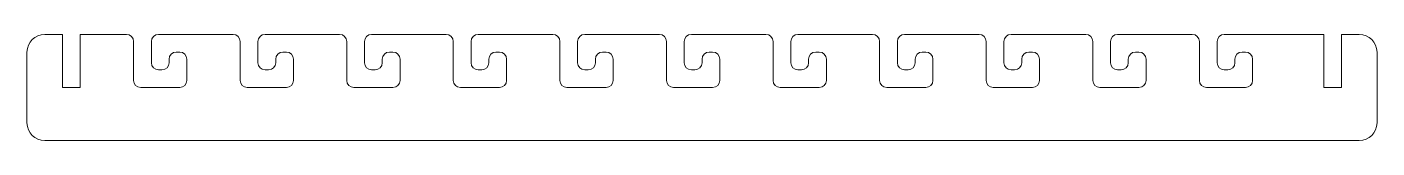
# Model space of a CAD drawing. Header units: millimetres. Extents: x 0 to 380, y -30 to 0.
import ezdxf

# ---------------------------------------------------------------- set-up
doc = ezdxf.new("R2010")
doc.units = ezdxf.units.MM

msp = doc.modelspace()

# ---------------------------------------------------------------- linework, layer by layer
at = {"color": 7, "linetype": 'Continuous', "lineweight": 15}
for p, q in [((5, 0), (10, 0)), ((10, 0), (10, -15)), ((15, -15), (15, 0)), ((15, 0), (28, 0)), ((37, 0), (58, 0)), ((67, 0), (88, 0)), ((97, 0), (118, 0)), ((127, 0), (148, 0)), ((157, 0), (178, 0)), ((187, 0), (208, 0)), ((217, 0), (238, 0)), ((247, 0), (268, 0)), ((277, 0), (298, 0)), ((307, 0), (328, 0)), ((337, 0), (365, 0)), ((365, 0), (365, -15)), ((370, -15), (370, 0)), ((370, 0), (375, 0)), ((30, -2), (30, -13)), ((35, -8), (35, -2)), ((60, -2), (60, -13)), ((65, -8), (65, -2)), ((90, -2), (90, -13)), ((95, -8), (95, -2)), ((120, -2), (120, -13)), ((125, -8), (125, -2)), ((150, -2), (150, -13)), ((155, -8), (155, -2)), ((180, -2), (180, -13)), ((185, -8), (185, -2)), ((210, -2), (210, -13)), ((215, -8), (215, -2)), ((240, -2), (240, -13)), ((245, -8), (245, -2)), ((270, -2), (270, -13)), ((275, -8), (275, -2)), ((300, -2), (300, -13)), ((305, -8), (305, -2)), ((330, -2), (330, -13)), ((335, -8), (335, -2)), ((0, -25), (0, -5)), ((40, -7), (40, -8)), ((43, -5), (42, -5)), ((45, -13), (45, -7)), ((70, -7), (70, -8)), ((73, -5), (72, -5)), ((75, -13), (75, -7)), ((100, -7), (100, -8)), ((103, -5), (102, -5)), ((105, -13), (105, -7)), ((130, -7), (130, -8)), ((133, -5), (132, -5)), ((135, -13), (135, -7)), ((160, -7), (160, -8)), ((163, -5), (162, -5)), ((165, -13), (165, -7)), ((190, -7), (190, -8)), ((193, -5), (192, -5)), ((195, -13), (195, -7)), ((220, -7), (220, -8)), ((223, -5), (222, -5)), ((225, -13), (225, -7)), ((250, -7), (250, -8)), ((253, -5), (252, -5)), ((255, -13), (255, -7)), ((280, -7), (280, -8)), ((283, -5), (282, -5)), ((285, -13), (285, -7)), ((310, -7), (310, -8)), ((313, -5), (312, -5)), ((315, -13), (315, -7)), ((340, -7), (340, -8)), ((343, -5), (342, -5)), ((345, -13), (345, -7)), ((380, -5), (380, -25)), ((38, -10), (37, -10)), ((68, -10), (67, -10)), ((98, -10), (97, -10)), ((128, -10), (127, -10)), ((158, -10), (157, -10)), ((188, -10), (187, -10)), ((218, -10), (217, -10)), ((248, -10), (247, -10)), ((278, -10), (277, -10)), ((308, -10), (307, -10)), ((338, -10), (337, -10)), ((10, -15), (15, -15)), ((32, -15), (43, -15)), ((62, -15), (73, -15)), ((92, -15), (103, -15)), ((122, -15), (133, -15)), ((152, -15), (163, -15)), ((182, -15), (193, -15)), ((212, -15), (223, -15)), ((242, -15), (253, -15)), ((272, -15), (283, -15)), ((302, -15), (313, -15)), ((332, -15), (343, -15)), ((365, -15), (370, -15)), ((375, -30), (5, -30))]:
    msp.add_line(p, q, dxfattribs=at)
for centre, radius, start, end in [((5, -5), 5, 90, 180), ((28, -2), 2, 0, 90), ((37, -2), 2, 90, 180), ((58, -2), 2, 0, 90), ((67, -2), 2, 90, 180), ((88, -2), 2, 0, 90), ((97, -2), 2, 90, 180), ((118, -2), 2, 0, 90), ((127, -2), 2, 90, 180), ((148, -2), 2, 0, 90), ((157, -2), 2, 90, 180), ((178, -2), 2, 0, 90), ((187, -2), 2, 90, 180), ((208, -2), 2, 0, 90), ((217, -2), 2, 90, 180), ((238, -2), 2, 0, 90), ((247, -2), 2, 90, 180), ((268, -2), 2, 0, 90), ((277, -2), 2, 90, 180), ((298, -2), 2, 0, 90), ((307, -2), 2, 90, 180), ((328, -2), 2, 0, 90), ((337, -2), 2, 90, 180), ((375, -5), 5, 0, 90), ((42, -7), 2, 90, 180), ((43, -7), 2, 0, 90), ((72, -7), 2, 90, 180), ((73, -7), 2, 0, 90), ((102, -7), 2, 90, 180), ((103, -7), 2, 0, 90), ((132, -7), 2, 90, 180), ((133, -7), 2, 0, 90), ((162, -7), 2, 90, 180), ((163, -7), 2, 0, 90), ((192, -7), 2, 90, 180), ((193, -7), 2, 0, 90), ((222, -7), 2, 90, 180), ((223, -7), 2, 0, 90), ((252, -7), 2, 90, 180), ((253, -7), 2, 0, 90), ((282, -7), 2, 90, 180), ((283, -7), 2, 0, 90), ((312, -7), 2, 90, 180), ((313, -7), 2, 0, 90), ((342, -7), 2, 90, 180), ((343, -7), 2, 0, 90), ((37, -8), 2, 180, 270), ((38, -8), 2, 270, 0), ((67, -8), 2, 180, 270), ((68, -8), 2, 270, 0), ((97, -8), 2, 180, 270), ((98, -8), 2, 270, 0), ((127, -8), 2, 180, 270), ((128, -8), 2, 270, 0), ((157, -8), 2, 180, 270), ((158, -8), 2, 270, 0), ((187, -8), 2, 180, 270), ((188, -8), 2, 270, 0), ((217, -8), 2, 180, 270), ((218, -8), 2, 270, 0), ((247, -8), 2, 180, 270), ((248, -8), 2, 270, 0), ((277, -8), 2, 180, 270), ((278, -8), 2, 270, 0), ((307, -8), 2, 180, 270), ((308, -8), 2, 270, 0), ((337, -8), 2, 180, 270), ((338, -8), 2, 270, 0), ((32, -13), 2, 180, 270), ((43, -13), 2, 270, 0), ((62, -13), 2, 180, 270), ((73, -13), 2, 270, 0), ((92, -13), 2, 180, 270), ((103, -13), 2, 270, 0), ((122, -13), 2, 180, 270), ((133, -13), 2, 270, 0), ((152, -13), 2, 180, 270), ((163, -13), 2, 270, 0), ((182, -13), 2, 180, 270), ((193, -13), 2, 270, 0), ((212, -13), 2, 180, 270), ((223, -13), 2, 270, 0), ((242, -13), 2, 180, 270), ((253, -13), 2, 270, 0), ((272, -13), 2, 180, 270), ((283, -13), 2, 270, 0), ((302, -13), 2, 180, 270), ((313, -13), 2, 270, 0), ((332, -13), 2, 180, 270), ((343, -13), 2, 270, 0), ((5, -25), 5, 180, 270), ((375, -25), 5, 270, 0)]:
    msp.add_arc(centre, radius, start, end, dxfattribs=at)

doc.saveas('drawing.dxf')
